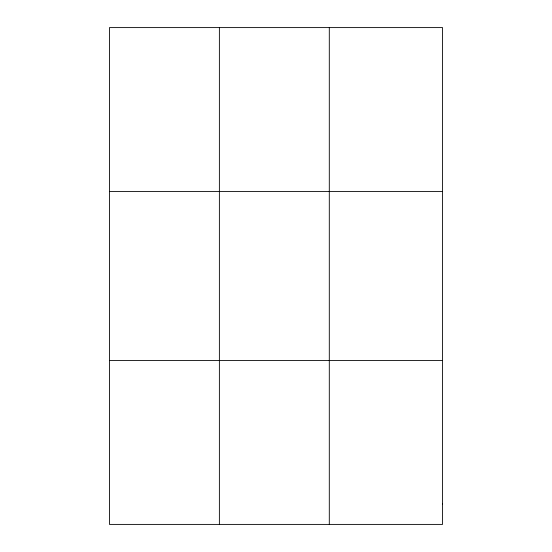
<?xml version="1.0" encoding="UTF-8"?>
<svg xmlns="http://www.w3.org/2000/svg" width="552" height="552" viewBox="0 0 552 552"><rect width="100%" height="100%" fill="white"/><g stroke="black" fill="none" stroke-linecap="round" stroke-linejoin="round"><path stroke-width="0.83" d="M219.379 27.6L219.379 524.4M329.296 27.6L329.296 524.4M109.462 191.544L442.538 191.544M109.462 360.456L442.538 360.456M442.538 503.907L442.538 524.4L109.462 524.4L109.462 27.6L442.538 27.6L442.538 503.907"/></g></svg>
